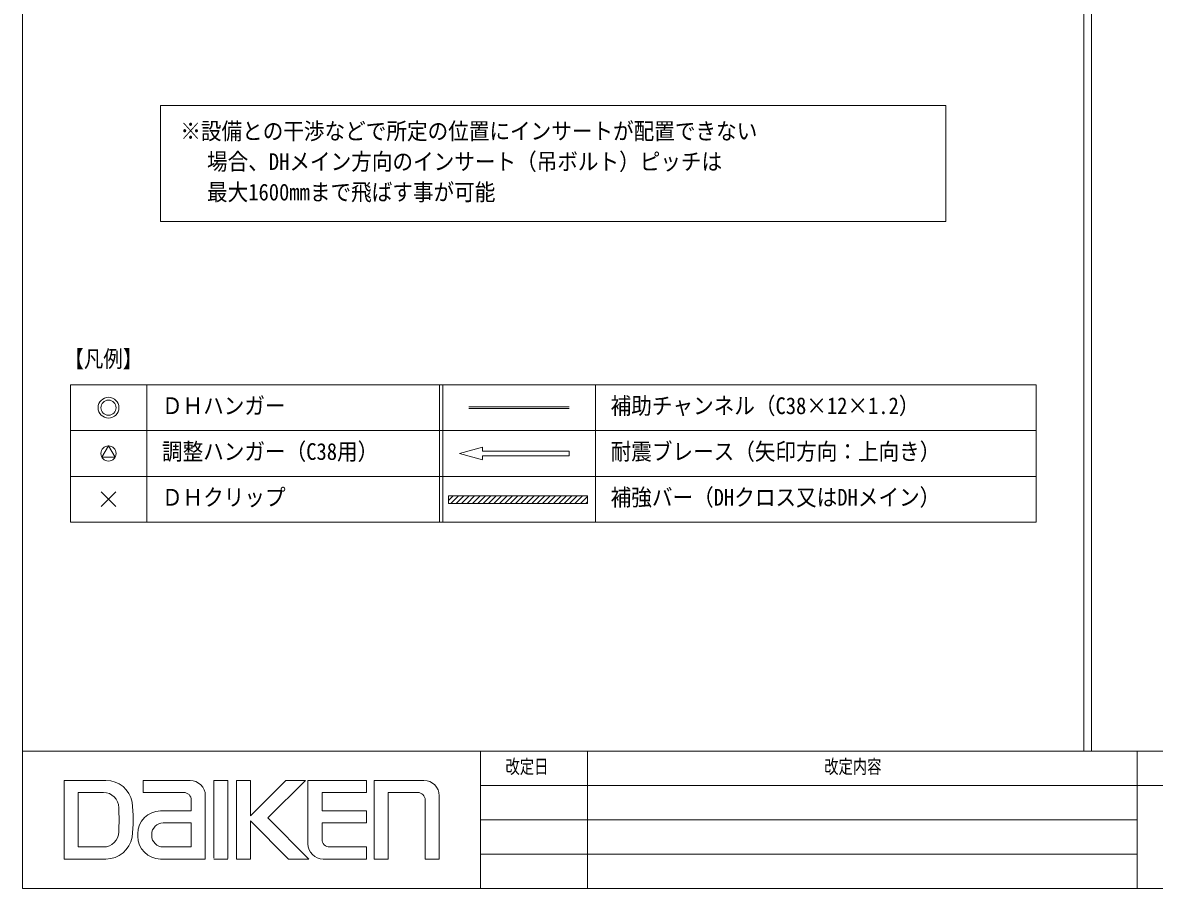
# Model space of a CAD drawing. Units: millimetres, scale not verified. Extents: x -205 to 205, y -142 to 143.
# Drawn here: x -205 to -56.7, y -142.4 to -28.9 of the extents above; entities that cross this region are included whole.
import ezdxf
from ezdxf.enums import TextEntityAlignment as Align

# ---------------------------------------------------------------- set-up
doc = ezdxf.new("R2010")
doc.units = ezdxf.units.MM
doc.header["$LTSCALE"] = 0.25
for name, color, linetype, lineweight in [('0-1_0-0 基本', 7, 'Continuous', 18), ('0-4_0-3 文字', 7, 'Continuous', 18), ('0-5_0-4 ブレース', 7, 'Continuous', 18), ('F-1_F-0 図枠', 7, 'Continuous', 18), ('F-2_F-1 レイアウト', 7, 'Continuous', 18)]:
    doc.layers.add(name, color=color, linetype=linetype, lineweight=lineweight)
doc.styles.add('ＭＳ ゴシック', font='')
doc.styles.get('ＭＳ ゴシック').set_extended_font_data('MS Gothic')

msp = doc.modelspace()

# ---------------------------------------------------------------- linework, layer by layer
at = {"layer": '0-1_0-0 基本'}
for p, q in [((-146.5462, -79.2845), (-133.4008, -79.2845)), ((-146.5462, -79.4845), (-133.4008, -79.4845))]:
    msp.add_line(p, q, dxfattribs=at)
at = {"layer": '0-4_0-3 文字'}
for p, q in [((-186.9467, -39.7845), (-84.0533, -39.7845)), ((-186.9467, -39.7845), (-186.9467, -54.9845)), ((-84.0533, -39.7845), (-84.0533, -54.9845)), ((-186.9467, -54.9845), (-84.0533, -54.9845)), ((-198.7494, -76.3845), (-72.2506, -76.3845)), ((-198.7494, -76.3845), (-198.7494, -94.3845)), ((-188.7494, -76.3845), (-188.7494, -94.3845)), ((-150.3735, -76.3845), (-150.3735, -94.3845)), ((-149.9735, -76.3845), (-149.9735, -94.3845)), ((-129.9735, -76.3845), (-129.9735, -94.3845)), ((-72.2506, -76.3845), (-72.2506, -94.3845)), ((-198.7494, -82.3845), (-72.2506, -82.3845)), ((-193.7494, -84.3956), (-194.6059, -85.879)), ((-192.893, -85.879), (-193.7494, -84.3956)), ((-194.6059, -85.879), (-192.893, -85.879)), ((-198.7494, -88.3845), (-72.2506, -88.3845)), ((-194.7128, -92.3479), (-192.7861, -90.4212)), ((-194.7128, -90.4212), (-192.7861, -92.3479)), ((-149.223, -90.9216), (-131.023, -90.9216)), ((-149.223, -91.9216), (-149.223, -90.9216)), ((-149.223, -91.5277), (-148.6169, -90.9216)), ((-148.9098, -91.9216), (-147.9098, -90.9216)), ((-148.7352, -90.9216), (-144.6352, -90.9216)), ((-148.2027, -91.9216), (-147.2027, -90.9216)), ((-147.4956, -91.9216), (-146.4956, -90.9216)), ((-146.7884, -91.9216), (-145.7884, -90.9216)), ((-134.1352, -90.9216), (-146.1352, -90.9216)), ((-146.0813, -91.9216), (-145.0813, -90.9216)), ((-145.3742, -91.9216), (-144.3742, -90.9216)), ((-144.6671, -91.9216), (-143.6671, -90.9216)), ((-143.96, -91.9216), (-142.96, -90.9216)), ((-143.2529, -91.9216), (-142.2529, -90.9216)), ((-142.5458, -91.9216), (-141.5458, -90.9216)), ((-141.8387, -91.9216), (-140.8387, -90.9216)), ((-141.1316, -91.9216), (-140.1316, -90.9216)), ((-140.4245, -91.9216), (-139.4245, -90.9216)), ((-139.7174, -91.9216), (-138.7174, -90.9216)), ((-139.0103, -91.9216), (-138.0103, -90.9216)), ((-138.3032, -91.9216), (-137.3032, -90.9216)), ((-137.5961, -91.9216), (-136.5961, -90.9216)), ((-136.889, -91.9216), (-135.889, -90.9216)), ((-136.1818, -91.9216), (-135.1818, -90.9216)), ((-135.6352, -90.9216), (-131.5352, -90.9216)), ((-135.4747, -91.9216), (-134.4747, -90.9216)), ((-134.7676, -91.9216), (-133.7676, -90.9216)), ((-134.0605, -91.9216), (-133.0605, -90.9216)), ((-133.3534, -91.9216), (-132.3534, -90.9216)), ((-132.6463, -91.9216), (-131.6463, -90.9216)), ((-131.9392, -91.9216), (-131.023, -91.0053)), ((-131.2321, -91.9216), (-131.023, -91.7124)), ((-131.023, -90.9216), (-131.023, -91.9216)), ((-131.023, -91.9216), (-149.223, -91.9216)), ((-198.7494, -94.3845), (-72.2506, -94.3845))]:
    msp.add_line(p, q, dxfattribs=at)
for centre, radius in [((-193.7494, -79.3845), 1.3624), ((-193.7494, -79.3845), 0.9889), ((-193.7494, -85.3845), 0.9889)]:
    msp.add_circle(centre, radius, dxfattribs=at)
at = {"layer": '0-5_0-4 ブレース'}
for p, q in [((-147.792, -85.3873), (-144.751, -84.5724)), ((-147.792, -85.3873), (-144.751, -86.2021)), ((-144.751, -84.5724), (-144.751, -85.0873)), ((-144.751, -85.0873), (-133.4008, -85.0873)), ((-144.741, -85.6873), (-133.4008, -85.6873)), ((-144.741, -86.1637), (-144.741, -85.6873)), ((-133.4008, -85.0873), (-133.4008, -85.6873))]:
    msp.add_line(p, q, dxfattribs=at)
at = {"layer": 'F-1_F-0 図枠'}
for p, q in [((-205, -142.3845), (-205, 142.6155)), ((-205, -124.3845), (205, -124.3845)), ((-145, -124.3845), (-145, -142.3845)), ((-131, -142.3845), (-131, -124.3845)), ((-59, -142.3845), (-59, -124.3845)), ((-199.57, -138.5347), (-199.57, -128.2343)), ((-194.0818, -128.2343), (-199.57, -128.2343)), ((-189.204, -129.8089), (-189.204, -128.2343)), ((-183.0687, -128.2343), (-189.204, -128.2343)), ((-179.9534, -138.4035), (-179.9534, -128.2343)), ((-177.001, -138.5347), (-177.001, -128.2343)), ((-175.164, -128.2343), (-177.001, -128.2343)), ((-175.164, -132.8925), (-170.5059, -128.2343)), ((-175.164, -132.8925), (-175.164, -128.2343)), ((-172.8678, -133.1549), (-167.9472, -128.2343)), ((-167.9472, -128.2343), (-170.5059, -128.2343)), ((-159.9431, -128.2343), (-167.6192, -128.2343)), ((-167.6192, -136.5347), (-167.6192, -128.2343)), ((-159.9431, -128.2343), (-159.9431, -129.8089)), ((-158.959, -138.5347), (-158.959, -128.2343)), ((-152.43, -128.2343), (-158.959, -128.2343)), ((-145, -128.8845), (-17, -128.8845)), ((-197.733, -136.9601), (-197.733, -129.8089)), ((-194.4188, -129.8089), (-197.733, -129.8089)), ((-183.9057, -129.8089), (-189.204, -129.8089)), ((-181.0687, -130.2343), (-181.0687, -138.5347)), ((-159.9431, -129.8089), (-165.7822, -129.8089)), ((-165.7822, -132.2364), (-165.7822, -129.8089)), ((-157.122, -138.5347), (-157.122, -129.8089)), ((-153.267, -129.8089), (-157.122, -129.8089)), ((-150.43, -130.2343), (-150.43, -138.5347)), ((-182.9057, -130.8089), (-182.9057, -132.2364)), ((-152.267, -130.8089), (-152.267, -138.5347)), ((-186.9257, -132.2364), (-182.9057, -132.2364)), ((-172.8678, -133.1549), (-167.4879, -138.5347)), ((-159.9431, -132.2364), (-165.7822, -132.2364)), ((-159.9431, -132.2364), (-159.9431, -133.811)), ((-145, -133.3845), (-59, -133.3845)), ((-186.5887, -133.811), (-182.9057, -133.811)), ((-182.9057, -133.811), (-182.9057, -136.9601)), ((-175.164, -133.5485), (-170.1779, -138.5347)), ((-175.164, -138.5347), (-175.164, -133.5485)), ((-159.9431, -133.811), (-165.7822, -133.811)), ((-165.7822, -135.9601), (-165.7822, -133.811)), ((-189.9257, -135.5347), (-189.9257, -135.2364)), ((-188.0887, -135.4601), (-188.0887, -135.311)), ((-194.4188, -136.9601), (-197.733, -136.9601)), ((-186.5887, -136.9601), (-182.9057, -136.9601)), ((-164.7822, -136.9601), (-159.9431, -136.9601)), ((-159.9431, -136.9601), (-159.9431, -138.5347)), ((-194.0818, -138.5347), (-199.57, -138.5347)), ((-186.9257, -138.5347), (-181.0687, -138.5347)), ((-179.9534, -138.5347), (-178.1164, -138.5347)), ((-177.001, -138.5347), (-175.164, -138.5347)), ((-170.1779, -138.5347), (-167.4879, -138.5347)), ((-165.6192, -138.5347), (-159.9431, -138.5347)), ((-158.959, -138.5347), (-157.122, -138.5347)), ((-152.267, -138.5347), (-150.43, -138.5347)), ((-145, -137.8845), (-59, -137.8845)), ((-205, -142.3845), (205, -142.3845))]:
    msp.add_line(p, q, dxfattribs=at)
msp.add_lwpolyline([(-178.1164, -138.4691), (-178.1164, -128.2343), (-179.9534, -128.2343)], dxfattribs=at)
for centre, radius, start, end in [((-194.0818, -131.7343), 3.5, 10.62488, 90), ((-183.0687, -130.2343), 2, 0, 90), ((-152.43, -130.2343), 2, 0, 90), ((-194.4188, -131.8089), 2, 0, 90), ((-183.9057, -130.8089), 1, 0, 90), ((-153.267, -130.8089), 1, 0, 90), ((-218.9154, -133.3845), 26.5434, 356.59695, 3.40305), ((-211.8283, -133.3845), 21.3105, 353.81627, 6.18373), ((-186.9257, -135.2364), 3, 90, 180), ((-186.5887, -135.311), 1.5, 90, 180), ((-194.4188, -134.9601), 2, 270, 0), ((-194.0818, -135.0347), 3.5, 270, 349.37512), ((-186.9257, -135.5347), 3, 180, 270), ((-186.5887, -135.4601), 1.5, 180, 270), ((-164.7822, -135.9601), 1, 180, 270), ((-165.6192, -136.5347), 2, 180, 270)]:
    msp.add_arc(centre, radius, start, end, dxfattribs=at)
at = {"layer": 'F-2_F-1 レイアウト'}
for p, q in [((-66, -124.3845), (-66, 142.6155)), ((-65, -124.3845), (-65, -12.7956))]:
    msp.add_line(p, q, dxfattribs=at)

# ---------------------------------------------------------------- texts
at = {"layer": '0-4_0-3 文字', "style": 'ＭＳ ゴシック'}
for s, width, p in [('※設備との干渉などで所定の位置にインサートが配置できない', 0.9, (-184.3467, -44.8845)), ('場合、DHメイン方向のインサート（吊ボルト）ピッチは', 0.9, (-180.8467, -48.8845)), ('最大1600mmまで飛ばす事が可能', 0.9, (-180.8467, -52.8845)), ('【凡例】', 0.85, (-199.5314, -74.7377)), ('ＤＨハンガー', 0.9, (-186.7494, -80.8845)), ('補助チャンネル（C38×12×1.2）', 0.9, (-127.9735, -80.8845)), ('調整ハンガー（C38用）', 0.9, (-186.7494, -86.8845)), ('耐震ブレース（矢印方向：上向き）', 0.9, (-127.9735, -86.8845)), ('ＤＨクリップ', 0.9, (-186.7494, -92.8845)), ('補強バー（DHクロス又はDHメイン）', 0.9, (-127.9735, -92.8845))]:
    msp.add_text(s, height=2.199, dxfattribs=dict(at, width=width)).set_placement(p, align=Align.BOTTOM_LEFT)
at = {"layer": 'F-1_F-0 図枠', "style": 'ＭＳ ゴシック', "width": 0.75}
for s, p in [('改定日', (-141.75, -127.8845)), ('改定内容', (-100, -127.8845))]:
    msp.add_text(s, height=1.833, dxfattribs=at).set_placement(p, align=Align.BOTTOM_LEFT)

doc.saveas('drawing.dxf')
